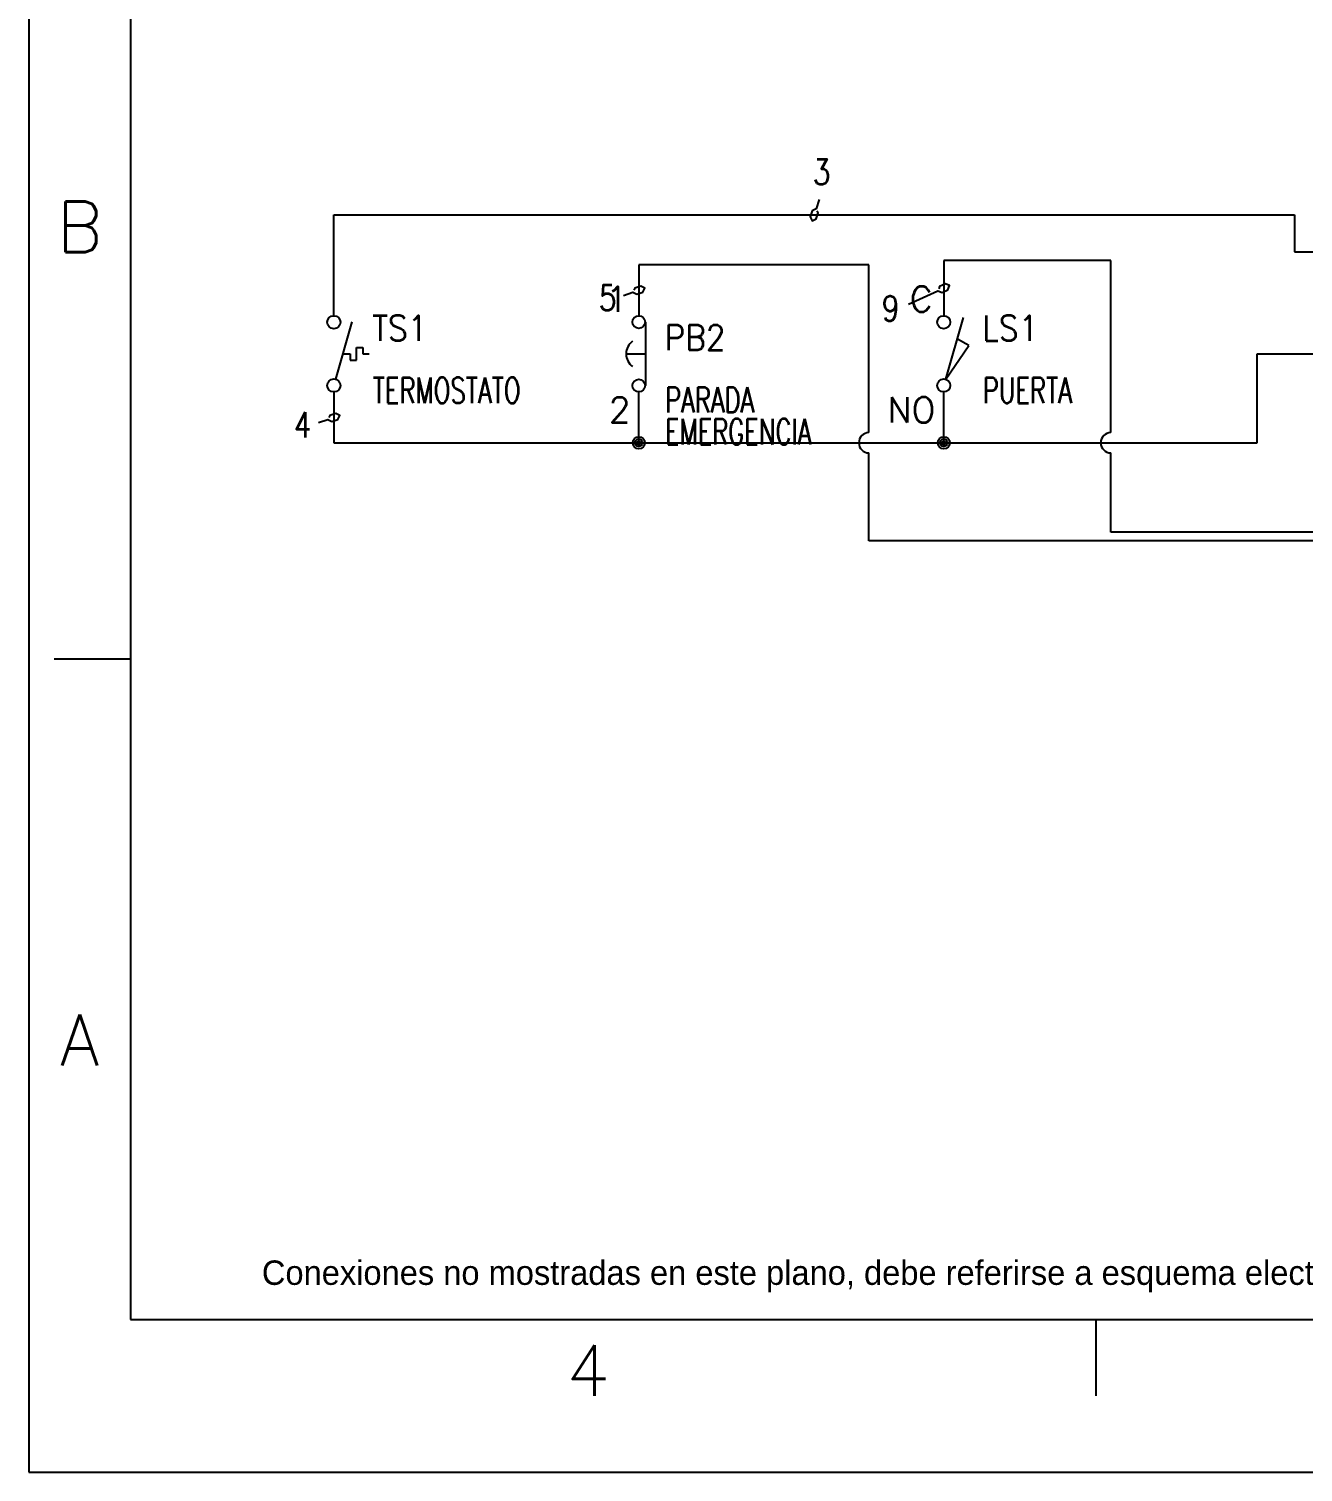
# Model space of a CAD drawing. Header units: inches. Extents: x 0 to 21, y 0 to 16.
# Drawn here: x 0 to 6.27, y 0 to 7.1 of the extents above; entities that cross this region are included whole.
import ezdxf
from ezdxf.enums import TextEntityAlignment as Align

# ---------------------------------------------------------------- set-up
doc = ezdxf.new("R2010")
doc.units = ezdxf.units.IN
doc.header["$MEASUREMENT"] = 0
for name, color, linetype in [('BLK_18AWG', 7, 'Continuous'), ('DESC', 1, 'Continuous'), ('SYMS', 7, 'Continuous'), ('TAGS', 250, 'Continuous'), ('TERMS', 250, 'Continuous'), ('Title Block', 7, 'Continuous'), ('Viewport', 7, 'Continuous'), ('WIRENO', 250, 'Continuous')]:
    doc.layers.add(name, color=color, linetype=linetype)
doc.styles.add('Roman', font='romans')
doc.styles.add('WD', font='romans.shx')

# ---------------------------------------------------------------- blocks, each defined once
blk = doc.blocks.new('ANSI_border_C')
at = {"layer": 'Title Block'}
for p, q in [((0, 16), (0, 0)), ((0.5, 15.25), (0.5, 0.75)), ((0.125, 4), (0.5, 4)), ((0.5, 0.75), (20.5, 0.75)), ((5.25, 0.375), (5.25, 0.75)), ((0, 0), (21, 0))]:
    blk.add_line(p, q, dxfattribs=at)
at = {"layer": 'Title Block', "style": 'Roman'}
for s, p in [('B', (0.25, 6.125)), ('A', (0.25, 2.125)), ('4', (2.75, 0.5))]:
    blk.add_text(s, height=0.25, dxfattribs=at).set_placement(p, align=Align.MIDDLE_CENTER)
blk = doc.blocks.new('VPB12M')
for p, q in [((0.0343, -0.1562), (0.0343, 0.1562)), ((-0.0646, 0), (0.0343, 0))]:
    blk.add_line(p, q)
for centre in [(0, 0.1562), (0, -0.1562)]:
    blk.add_circle(centre, 0.0312)
blk.add_arc((0.0156, 0), 0.0781, 126.8699, 233.1301)
at = {"style": 'WD'}
for tag, p, width in [('INST', (0.1269, 0.3434), 0.7), ('LOC', (0.1269, 0.1738), 0.7), ('TAG1', (0.1269, 0.0175), 0.9), ('XREF', (0.1287, -0.1369), 0.7), ('DESC1', (0.1287, -0.2889), 0.7), ('DESC2', (0.1287, -0.4451), 0.7)]:
    blk.add_attdef(tag, p, '', height=0.125, dxfattribs=dict(at, width=width))
at = {"linetype": 'Continuous', "style": 'WD'}
for tag, height, flags, p in [('TERM01', 0.125, 8, (-0.055, 0.2066)), ('CAT', 0.01, 9, (-0.1109, -0.0731)), ('MFG', 0.01, 9, (-0.1109, -0.0881))]:
    blk.add_attdef(tag, text='', height=height, dxfattribs=dict(at, flags=flags)).set_placement(p, align=Align.RIGHT)
at = {"color": 7, "style": 'WD', "flags": 1}
for tag, p in [('X2TERM01', (0, 0.1875)), ('X8TERM02', (0, -0.1875))]:
    blk.add_attdef(tag, p, '', height=0.0125, dxfattribs=at)
at = {"color": 7, "style": 'WD'}
for tag, p in [('X4LINK', (-0.1406, 0)), ('X1LINK', (0.125, 0))]:
    blk.add_attdef(tag, p, '', height=0.01, dxfattribs=at)
at = {"style": 'WD'}
for tag, flags, p in [('CONTACT', 1, (-0.1109, -0.0531)), ('FAMILY', 9, (-0.1109, -0.0365))]:
    blk.add_attdef(tag, text='', height=0.01, dxfattribs=dict(at, flags=flags)).set_placement(p, align=Align.RIGHT)
at = {"linetype": 'Continuous', "style": 'WD', "flags": 9}
blk.add_attdef('ASSYCODE', text='', height=0.01, dxfattribs=at).set_placement((-0.1247, -0.1056), align=Align.CENTER)
at = {"linetype": 'Continuous', "style": 'WD', "flags": 8}
blk.add_attdef('TERM02', text='', height=0.125, dxfattribs=at).set_placement((-0.0407, -0.2134), align=Align.TOP_RIGHT)
blk = doc.blocks.new('VLS11')
at = {"linetype": 'Continuous'}
for p, q in [((0.0103, -0.1248), (0.097, 0.1786)), ((0.1237, 0.0408), (0.0668, 0.0728)), ((0.0103, -0.1248), (0.1237, 0.0408))]:
    blk.add_line(p, q, dxfattribs=at)
for centre in [(0, 0.1553), (0, -0.1553)]:
    blk.add_circle(centre, 0.0322)
at = {"style": 'WD'}
for tag, p, width in [('INST', (0.1894, 0.3902), 0.7), ('LOC', (0.1894, 0.2206), 0.7), ('TAG1', (0.1894, 0.0644), 0.9), ('XREF', (0.1912, -0.09), 0.7), ('DESC1', (0.1912, -0.242), 0.7), ('DESC2', (0.1912, -0.3982), 0.7), ('WDTAGALT', (0.1875, -0.5625), 0.7)]:
    blk.add_attdef(tag, p, '', height=0.125, dxfattribs=dict(at, width=width))
at = {"linetype": 'Continuous', "style": 'WD'}
for tag, height, flags, p in [('TERM01', 0.125, 8, (-0.055, 0.2066)), ('CAT', 0.01, 9, (-0.0796, -0.0731)), ('MFG', 0.01, 9, (-0.0796, -0.0881))]:
    blk.add_attdef(tag, text='', height=height, dxfattribs=dict(at, flags=flags)).set_placement(p, align=Align.RIGHT)
at = {"color": 7, "style": 'WD', "flags": 1}
for tag, p in [('X2TERM01', (0, 0.1875)), ('X8TERM02', (0, -0.1875))]:
    blk.add_attdef(tag, p, '', height=0.0125, dxfattribs=at)
at = {"color": 7, "style": 'WD'}
for tag, p in [('X4LINK', (-0.0469, 0)), ('X1LINK', (0.1719, 0))]:
    blk.add_attdef(tag, p, '', height=0.01, dxfattribs=at)
at = {"style": 'WD'}
for tag, flags, p in [('CONTACT', 1, (-0.0796, -0.0531)), ('FAMILY', 9, (-0.0796, -0.0365))]:
    blk.add_attdef(tag, text='', height=0.01, dxfattribs=dict(at, flags=flags)).set_placement(p, align=Align.RIGHT)
at = {"linetype": 'Continuous', "style": 'WD', "flags": 9}
blk.add_attdef('ASSYCODE', text='', height=0.01, dxfattribs=at).set_placement((-0.0956, -0.1097), align=Align.CENTER)
at = {"linetype": 'Continuous', "style": 'WD', "flags": 8}
blk.add_attdef('TERM02', text='', height=0.125, dxfattribs=at).set_placement((-0.0407, -0.2134), align=Align.TOP_RIGHT)
blk = doc.blocks.new('VTS11')
at = {"linetype": 'Continuous'}
blk.add_line((0.0103, -0.1248), (0.0908, 0.157), dxfattribs=at)
for p, q in [((0.046, 0), (0.08, 0)), ((0.08, 0), (0.08, -0.0312)), ((0.1112, -0.0312), (0.1112, 0.0312)), ((0.1112, 0.0312), (0.1425, 0.0312)), ((0.1425, 0.0312), (0.1425, 0)), ((0.1425, 0), (0.1737, 0)), ((0.08, -0.0312), (0.1112, -0.0312))]:
    blk.add_line(p, q)
for centre in [(0, 0.1553), (0, -0.1553)]:
    blk.add_circle(centre, 0.0322)
at = {"style": 'WD'}
for tag, p, width in [('INST', (0.1894, 0.3902), 0.7), ('LOC', (0.1894, 0.2206), 0.7), ('TAG1', (0.1894, 0.0644), 0.9), ('XREF', (0.2225, -0.09), 0.7), ('DESC1', (0.1912, -0.242), 0.7), ('DESC2', (0.1912, -0.3982), 0.7), ('RATING1', (0.1875, -0.5545), 0.7), ('WDTAGALT', (0.1868, -0.7158), 0.7)]:
    blk.add_attdef(tag, p, '', height=0.125, dxfattribs=dict(at, width=width))
at = {"linetype": 'Continuous', "style": 'WD'}
for tag, height, flags, p in [('TERM01', 0.125, 8, (-0.055, 0.2066)), ('CAT', 0.01, 9, (-0.0796, -0.0731)), ('MFG', 0.01, 9, (-0.0796, -0.0881))]:
    blk.add_attdef(tag, text='', height=height, dxfattribs=dict(at, flags=flags)).set_placement(p, align=Align.RIGHT)
at = {"color": 7, "style": 'WD', "flags": 1}
for tag, p in [('X2TERM01', (0, 0.1875)), ('X8TERM02', (0, -0.1875))]:
    blk.add_attdef(tag, p, '', height=0.0125, dxfattribs=at)
at = {"color": 7, "style": 'WD'}
for tag, p in [('X4LINK', (-0.0469, 0)), ('X1LINK', (0.2188, 0))]:
    blk.add_attdef(tag, p, '', height=0.01, dxfattribs=at)
at = {"style": 'WD'}
for tag, flags, p in [('CONTACT', 1, (-0.0796, -0.0531)), ('FAMILY', 9, (-0.0796, -0.0365))]:
    blk.add_attdef(tag, text='', height=0.01, dxfattribs=dict(at, flags=flags)).set_placement(p, align=Align.RIGHT)
at = {"linetype": 'Continuous', "style": 'WD', "flags": 9}
blk.add_attdef('ASSYCODE', text='', height=0.01, dxfattribs=at).set_placement((-0.0956, -0.1097), align=Align.CENTER)
at = {"linetype": 'Continuous', "style": 'WD', "flags": 8}
blk.add_attdef('TERM02', text='', height=0.125, dxfattribs=at).set_placement((-0.0407, -0.2134), align=Align.TOP_RIGHT)
blk = doc.blocks.new('WDDOT')
for radius in [0.03, 0.0187, 0.00929]:
    blk.add_circle((0, 0), radius)
blk = doc.blocks.new('WD_WNH')
at = {"linetype": 'Continuous', "style": 'WD', "width": 0.8}
blk.add_attdef('WIRENO', text='', height=0.125, dxfattribs=at).set_placement((0, 0.0625), align=Align.CENTER)
at = {"style": 'WD', "flags": 1}
for tag, p in [('W01USER', (0, 0.0781)), ('W02USER', (0, 0.0703)), ('W03USER', (0, 0.0625)), ('W04USER', (0, 0.0547)), ('W05USER', (0, 0.0469)), ('W06USER', (0, 0.0391)), ('W07USER', (0, 0.0312)), ('W08USER', (0, 0.0234)), ('W09USER', (0, 0.0156)), ('W10USER', (0, 0.0078))]:
    blk.add_attdef(tag, text='', height=0.005, dxfattribs=at).set_placement(p, align=Align.CENTER)
blk = doc.blocks.new('WD_WNV')
at = {"style": 'WD', "flags": 1}
for tag, p in [('W01USER', (-0.0625, 0.0938)), ('W02USER', (-0.0625, 0.0859)), ('W03USER', (-0.0625, 0.0781)), ('W04USER', (-0.0625, 0.0703)), ('W05USER', (-0.0625, 0.0625)), ('W06USER', (-0.0625, 0.0547)), ('W07USER', (-0.0625, 0.0469)), ('W08USER', (-0.0625, 0.0391)), ('W09USER', (-0.0625, 0.0312)), ('W10USER', (-0.0625, 0.0234))]:
    blk.add_attdef(tag, text='', height=0.005, dxfattribs=at).set_placement(p, align=Align.CENTER)
at = {"linetype": 'Continuous', "style": 'WD', "width": 0.8}
blk.add_attdef('WIRENO', text='', height=0.125, dxfattribs=at).set_placement((-0.05, 0), align=Align.MIDDLE_RIGHT)

msp = doc.modelspace()

# ---------------------------------------------------------------- linework, layer by layer
at = {"layer": 'BLK_18AWG'}
for p, q in [((1.5, 5.6875), (1.5, 6.184)), ((1.5, 6.184), (6.2243, 6.184)), ((6.2243, 6.184), (6.2243, 6.0021)), ((6.2243, 6.0021), (7.5262, 6.0021)), ((4.1321, 5.9375), (3, 5.9375)), ((3, 5.9375), (3, 5.6875)), ((4.1321, 5.1125), (4.1321, 5.9375)), ((5.322, 5.9583), (4.5, 5.9583)), ((4.5, 5.9583), (4.5, 5.6875)), ((5.322, 5.1125), (5.322, 5.9583)), ((6.0419, 5.0625), (6.0419, 5.4994)), ((6.0419, 5.4994), (9.4208, 5.4994)), ((1.5, 5.3125), (1.5, 5.0625)), ((3, 5.0625), (3, 5.3125)), ((4.5, 5.0625), (4.5, 5.3125)), ((1.5, 5.0625), (3, 5.0625)), ((3, 5.0625), (4.5, 5.0625)), ((4.5, 5.0625), (6.0419, 5.0625)), ((4.1321, 4.5811), (4.1321, 5.0125)), ((5.322, 4.6225), (5.322, 5.0125)), ((9.3365, 4.6225), (5.322, 4.6225)), ((9.8052, 4.5811), (4.1321, 4.5811))]:
    msp.add_line(p, q, dxfattribs=at)
for centre in [(4.1321, 5.0625), (5.322, 5.0625)]:
    msp.add_arc(centre, 0.05, 90, 270, dxfattribs=at)
at = {"layer": 'WIRENO'}
for points in [[(3.8872, 6.259), (3.872, 6.2137), (3.8524, 6.2038), (3.8426, 6.1744), (3.8524, 6.1547), (3.8721, 6.1646), (3.8819, 6.194), (3.877, 6.2038)], [(2.925, 5.7875), (2.9704, 5.8026), (2.99, 5.7928), (3.0194, 5.8026), (3.0293, 5.8223), (3.0096, 5.8321), (2.9802, 5.8223), (2.9753, 5.8125)], [(4.3267, 5.7442), (4.4715, 5.81), (4.4922, 5.8022), (4.5207, 5.8151), (4.5284, 5.8358), (4.5078, 5.8436), (4.4793, 5.8307), (4.4754, 5.8203)], [(1.425, 5.1625), (1.4704, 5.1776), (1.49, 5.1678), (1.5194, 5.1776), (1.5293, 5.1973), (1.5096, 5.2071), (1.4802, 5.1973), (1.4753, 5.1875)]]:
    msp.add_lwpolyline(points, dxfattribs=at)

# ---------------------------------------------------------------- block references
at = {"layer": 'SYMS'}
ref = msp.add_blockref('VPB12M', (3, 5.5), dxfattribs=at)
ref.add_attrib('TERM02', '2', dxfattribs={"layer": 'TERMS', "linetype": 'Continuous', "height": 0.125, "style": 'WD', "flags": 8}).set_placement((2.9593, 5.2866), align=Align.TOP_RIGHT)
ref.add_attrib('TERM01', '1', dxfattribs={"layer": 'TERMS', "linetype": 'Continuous', "height": 0.125, "style": 'WD', "flags": 8}).set_placement((2.945, 5.7066), align=Align.RIGHT)
ref.add_attrib('TAG1', 'PB2', (3.1269, 5.5175), dxfattribs={"layer": 'TAGS', "height": 0.125, "style": 'WD', "width": 0.9})
ref.add_attrib('DESC2', 'EMERGENCIA', (3.1287, 5.0549), dxfattribs={"layer": 'DESC', "height": 0.125, "style": 'WD', "width": 0.7})
ref.add_attrib('DESC1', 'PARADA', (3.1287, 5.2111), dxfattribs={"layer": 'DESC', "height": 0.125, "style": 'WD', "width": 0.7})
ref = msp.add_blockref('VLS11', (4.5, 5.5), dxfattribs=at)
ref.add_attrib('DESC1', 'PUERTA', (4.6912, 5.258), dxfattribs={"layer": 'DESC', "height": 0.125, "style": 'WD', "width": 0.7})
ref.add_attrib('TAG1', 'LS1', (4.6894, 5.5644), dxfattribs={"layer": 'TAGS', "height": 0.125, "style": 'WD', "width": 0.9})
ref.add_attrib('TERM01', 'C', dxfattribs={"layer": 'TERMS', "linetype": 'Continuous', "height": 0.125, "style": 'WD', "flags": 8}).set_placement((4.445, 5.7066), align=Align.RIGHT)
ref.add_attrib('TERM02', 'NO', dxfattribs={"layer": 'TERMS', "linetype": 'Continuous', "height": 0.125, "style": 'WD', "flags": 8}).set_placement((4.4593, 5.2866), align=Align.TOP_RIGHT)
ref = msp.add_blockref('VTS11', (1.5, 5.5), dxfattribs=at)
ref.add_attrib('DESC1', 'TERMOSTATO', (1.6912, 5.258), dxfattribs={"layer": 'DESC', "height": 0.125, "style": 'WD', "width": 0.7})
ref.add_attrib('TAG1', 'TS1', (1.6894, 5.5644), dxfattribs={"layer": 'TAGS', "height": 0.125, "style": 'WD', "width": 0.9})
for p in [(3, 5.0625), (4.5, 5.0625)]:
    msp.add_blockref('WDDOT', p, dxfattribs=at)
at = {"layer": 'Viewport'}
msp.add_blockref('ANSI_border_C', (0, 0), dxfattribs=at)
at = {"layer": 'WIRENO'}
ref = msp.add_blockref('WD_WNH', (3.8622, 6.184), dxfattribs=at)
ref.add_attrib('WIRENO', '3', dxfattribs={"linetype": 'Continuous', "height": 0.125, "style": 'WD', "width": 0.8}).set_placement((3.899, 6.2946), align=Align.BOTTOM_CENTER)
ref = msp.add_blockref('WD_WNV', (3, 5.8125), dxfattribs=at)
ref.add_attrib('WIRENO', '5', dxfattribs={"linetype": 'Continuous', "height": 0.125, "style": 'WD', "width": 0.8}).set_placement((2.8894, 5.7756), align=Align.MIDDLE_RIGHT)
ref = msp.add_blockref('WD_WNV', (4.5, 5.8229), dxfattribs=at)
ref.add_attrib('WIRENO', '9', dxfattribs={"linetype": 'Continuous', "height": 0.125, "style": 'WD', "width": 0.8}).set_placement((4.2812, 5.7236), align=Align.MIDDLE_RIGHT)
ref = msp.add_blockref('WD_WNV', (1.5, 5.1875), dxfattribs=at)
ref.add_attrib('WIRENO', '4', dxfattribs={"linetype": 'Continuous', "height": 0.125, "style": 'WD', "width": 0.8}).set_placement((1.3894, 5.1506), align=Align.MIDDLE_RIGHT)

# ---------------------------------------------------------------- texts
at = {"insert": (1.1461, 1.041), "char_height": 0.12, "attachment_point": 1}
msp.add_mtext_dynamic_manual_height_columns('Conexiones no mostradas en este plano, debe referirse a esquema electronico', width=9.456212, gutter_width=0.05, heights=[0], dxfattribs=at)

doc.saveas('drawing.dxf')
